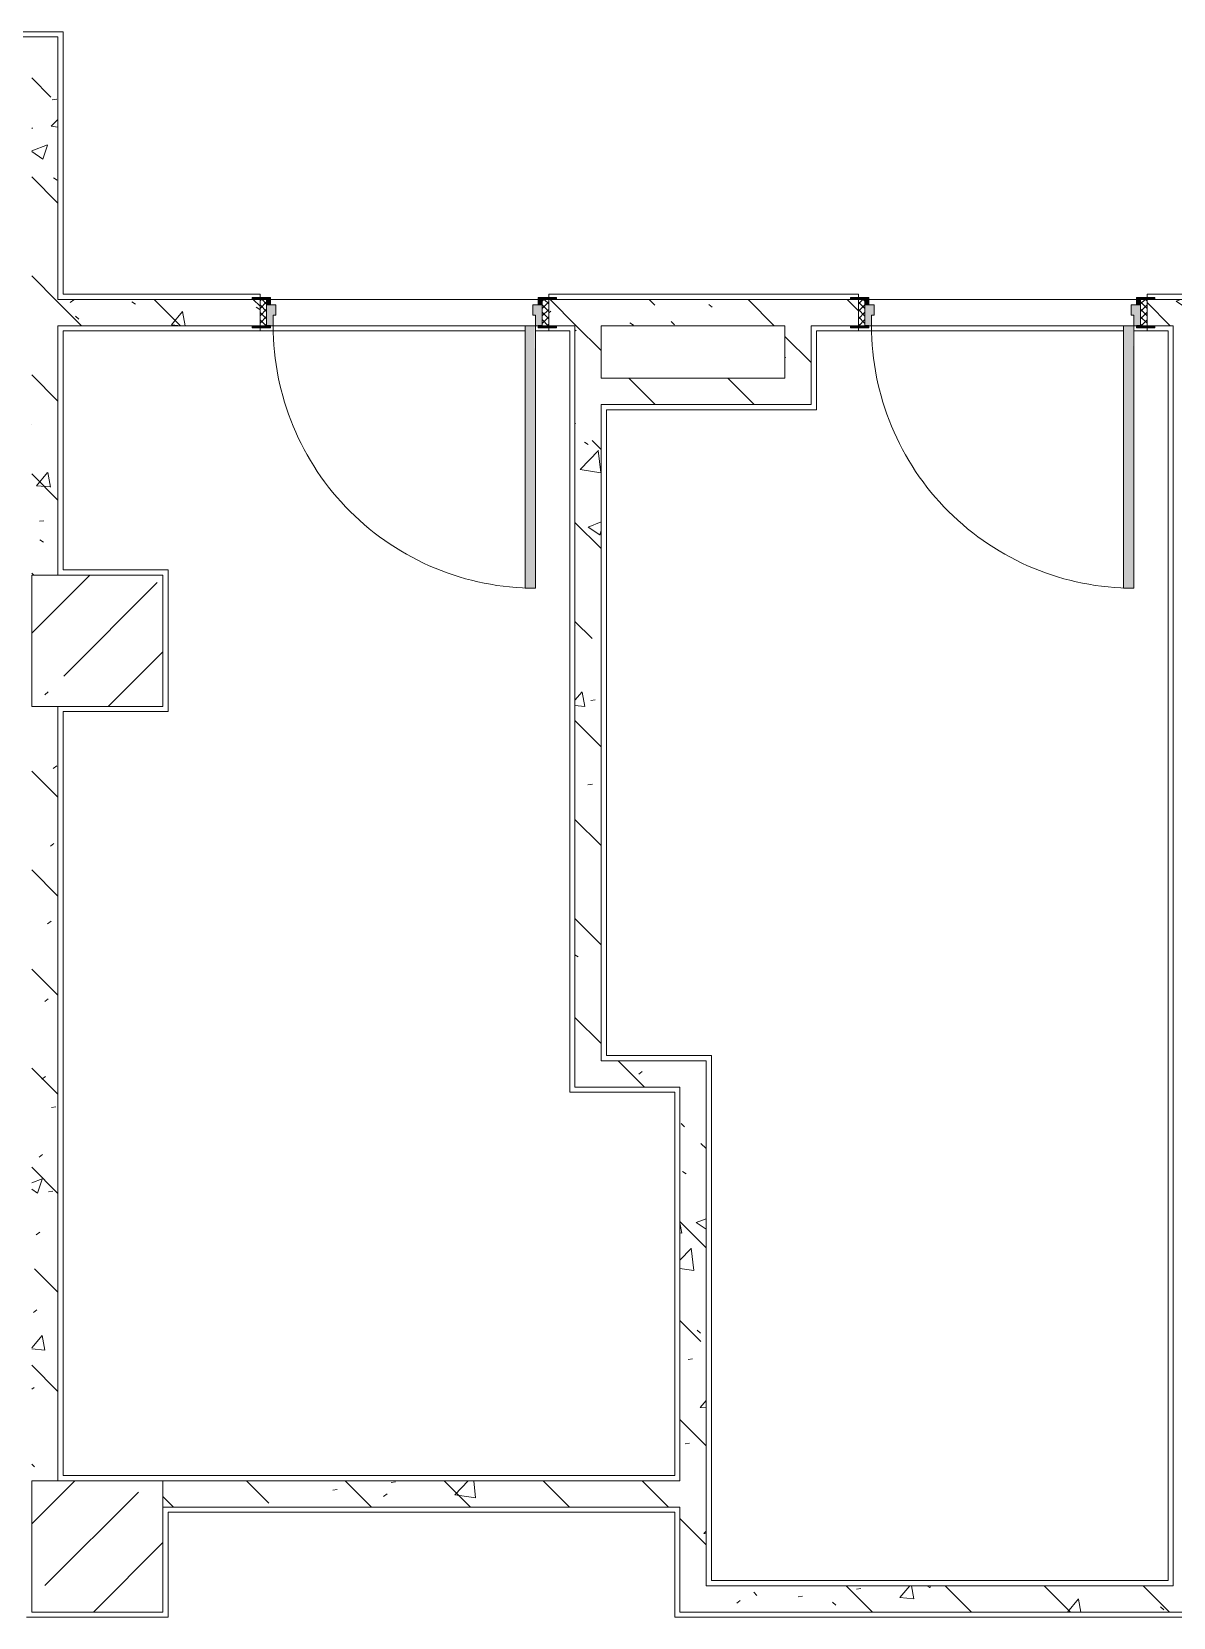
# Model space of a CAD drawing. Header units: millimetres. Extents: x 81494 to 296443, y -8553 to 29000.
# Drawn here: x 248013 to 252363, y 15130 to 21170 of the extents above; entities that cross this region are included whole.
import ezdxf

# ---------------------------------------------------------------- set-up
doc = ezdxf.new("R2010")
doc.units = ezdxf.units.MM
for name, color, linetype, lineweight, true_color in [('A-DOOR-5', 7, 'Continuous', 5, 0xe2e2e2), ('A-DOOR-6', 7, 'Continuous', 5, 0xaaaaaa), ('A-DOOR-FRAM-4', 7, 'Continuous', 5, 0xe2e2e2), ('A-DOOR-FRAM-5', 7, 'Continuous', 5, 0xaaaaaa), ('A-FLOR-2', 7, 'Continuous', 5, 0xaaaaaa), ('I-WALL-5', 7, 'Continuous', 5, 0x787878)]:
    doc.layers.add(name, color=color, linetype=linetype, lineweight=lineweight, true_color=true_color)
doc.layers.add('I-WALL-3', color=7, linetype='Continuous', lineweight=5)
doc.layers.add('S-COLS-1', color=7, linetype='Continuous', lineweight=5)
pattern_1 = [(135, (169433.17, 0), (-377.1708, -377.1708), [533.4, -88.9, 17.78, -88.9]), (135, (169433.17, 376.94), (-377.1708, -377.1708), []), (50, (169433.17, 0), (637.6445, -55.7866), [66.675, -733.425]), (355, (169433.2, 0), (-123.3494, 668.699), [53.34, -586.74]), (100.451, (169486.3, -4.65), (514.299, 612.908), [56.665, -623.315]), (46.184, (169433.2, 177.8), (948.7764, -147.15), [100.012, -1100.137]), (96.636, (169512.2, 165.5), (830.909, 865.997), [84.998, -934.973]), (351.184, (169433.2, 177.8), (830.918, 865.988), [80.01, -880.11]), (21, (169522.07, 133.35), (530.6506, -357.9283), [66.675, -733.425]), (326, (169522.1, 133.35), (216.308, 644.6585), [53.34, -586.74]), (71.451, (169566.3, 103.5), (746.9596, 286.7243), [56.665, -623.315]), (37.5, (169433.17, 0), (10.81053, 295.9426), [16.764, -562.864, 16.764, -578.866, -588.962]), (37.5, (169433.17, 0), (10.81053, 295.9426), [-1175.258, 16.764, -572.198]), (7.5, (169433.17, 0), (233.8692, 350.6318), [16.764, -322.834, 16.764, -549.529, -224.472]), (7.5, (169433.17, 0), (233.8692, 350.6318), [-905.891, 16.764, -207.708]), (327.5, (169234.92, 0), (474.5678, -20.0513), [16.764, -205.486, 16.764, -676.656, -920.115]), (327.5, (169234.92, 0), (474.5678, -20.0513), [-915.67, 16.764, -903.351]), (317.5, (169146.02, 0), (518.4522, 88.9934), [16.764, -272.161, 16.764, -443.738, -653.415]), (317.5, (169146.02, 0), (518.4522, 88.9934), [-749.427, 16.764, -636.651])]

# ---------------------------------------------------------------- blocks, each defined once
blk = doc.blocks.new('110_Дверь_СКБ_1Ст_Внутренняя1 - Д-11п 1100x2100h_кладовые _все__ коридор _между помещениями блока столовой__ моечные _все_ 2-V216-1_3_4_птичка')
at = {"layer": 'A-DOOR-5'}
h = blk.add_hatch(color=256, dxfattribs=at)
h.paths.add_polyline_path([(522.5, 50), (512.5, 50), (512.5, 10), (502.5, 10), (502.5, -30), (537.5, -30), (537.5, 50)])
h.paths.add_polyline_path([(-512.5, 50), (-512.5, -30), (-477.5, -30), (-477.5, 10), (-487.5, 10), (-487.5, 50)])
at = {"layer": 'A-DOOR-6'}
h = blk.add_hatch(dxfattribs=at)
h.set_pattern_fill('FP_20', color=256, style=0, pattern_type=2)
h.set_pattern_definition([(135, (1751.41, 114.685), (-14.14214, -14.14214), []), (225, (1751.41, 114.685), (14.14214, -14.14214), [])])
h.paths.add_polyline_path([(562.5, 50), (537.5, 50), (537.5, -50), (562.5, -50)])
at = {"layer": 'A-DOOR-FRAM-4'}
for points in [[(-487.5, 1050), (-484.3, 50), (-447.5, 50), (-447.5, 1050), (-484.3, 1050)], [(-512.5, 58), (-567.5, 58), (-567.5, 50), (-497.5, 50), (-497.5, 58)], [(542.5, 58), (522.5, 58), (522.5, 50), (592.5, 50), (592.5, 58), (562.5, 58)], [(-537.5, -50), (-567.5, -50), (-567.5, -58), (-497.5, -58), (-497.5, -50), (-528.8, -50)], [(-512.5, -30), (-512.5, -50), (-497.5, -50), (-497.5, -30)], [(537.5, -30), (522.5, -30), (522.5, -50), (537.5, -50)], [(537.5, -50), (522.5, -50), (522.5, -58), (592.5, -58), (592.5, -50), (562.5, -50)]]:
    blk.add_hatch(color=256, dxfattribs=at).paths.add_polyline_path(points)
at = {"layer": 'A-DOOR-FRAM-5'}
h = blk.add_hatch(dxfattribs=at)
h.set_pattern_fill('FP_21', color=256, style=0, pattern_type=2)
h.set_pattern_definition([(45, (-371.384, 114.685), (-14.1421, 14.1421), []), (135, (-371.384, 114.685), (-14.1421, -14.1421), [])])
h.paths.add_polyline_path([(-537.5, 50), (-537.5, -50), (-512.5, -50), (-512.5, 50)])
at = {"layer": 'A-DOOR-6'}
for p, q in [((-487.5, 1050), (-487.5, 50)), ((-447.5, 1050), (-487.5, 1050)), ((-447.5, 50), (-447.5, 1050)), ((-487.5, 50), (-447.5, 50))]:
    blk.add_line(p, q, dxfattribs=at)
blk.add_arc((-487.5, 50), 1000, 360, 90, dxfattribs=at)
at = {"layer": 'A-DOOR-FRAM-5'}
for p, q in [((-497.5, 58), (-567.5, 58)), ((-567.5, 58), (-567.5, 50)), ((-567.5, 50), (-497.5, 50)), ((-512.5, 50), (-537.5, 50)), ((-537.5, 50), (-537.5, -50)), ((-487.5, 50), (-512.5, 50)), ((-512.5, 50), (-512.5, -30)), ((-512.5, -50), (-512.5, 50)), ((-497.5, 50), (-512.5, 50)), ((-512.5, 50), (-512.5, 49)), ((-512.5, 49), (-497.5, 49)), ((-497.5, 50), (-497.5, 58)), ((-497.5, 49), (-497.5, 50)), ((-487.5, 10), (-487.5, 50)), ((-477.5, 10), (-487.5, 10)), ((-477.5, -30), (-477.5, 10)), ((512.5, 10), (502.5, 10)), ((502.5, 10), (502.5, -30)), ((512.5, 50), (512.5, 10)), ((537.5, 50), (512.5, 50)), ((592.5, 58), (522.5, 58)), ((522.5, 58), (522.5, 50)), ((537.5, 50), (522.5, 50)), ((522.5, 50), (522.5, 49)), ((522.5, 50), (592.5, 50)), ((522.5, 49), (537.5, 49)), ((537.5, -30), (537.5, 50)), ((562.5, 50), (537.5, 50)), ((537.5, 50), (537.5, -50)), ((537.5, 49), (537.5, 50)), ((562.5, -50), (562.5, 50)), ((592.5, 50), (592.5, 58)), ((-497.5, -50), (-567.5, -50)), ((-567.5, -50), (-567.5, -58)), ((-567.5, -58), (-497.5, -58)), ((-537.5, -50), (-512.5, -50)), ((-512.5, -30), (-477.5, -30)), ((-497.5, -30), (-512.5, -30)), ((-512.5, -30), (-512.5, -50)), ((-512.5, -50), (-497.5, -50)), ((-497.5, -50), (-497.5, -30)), ((-497.5, -58), (-497.5, -50)), ((502.5, -30), (537.5, -30)), ((537.5, -30), (522.5, -30)), ((522.5, -30), (522.5, -50)), ((522.5, -50), (537.5, -50)), ((592.5, -50), (522.5, -50)), ((522.5, -50), (522.5, -58)), ((522.5, -58), (592.5, -58)), ((537.5, -50), (537.5, -30)), ((537.5, -50), (562.5, -50)), ((592.5, -58), (592.5, -50))]:
    blk.add_line(p, q, dxfattribs=at)
blk = doc.blocks.new('BSC_Колонна _Прямоугольная - 500х500-V254-1_3_4_птичка')
at = {"layer": 'S-COLS-1'}
h = blk.add_hatch(dxfattribs=at)
h.set_pattern_fill('FP_166', color=256, style=0, pattern_type=2)
h.set_pattern_definition([(45, (-78830, -15400), (-285.1231, 285.1231), []), (45, (-78544.88, -15400), (-285.1231, 285.1231), [504.031, -100.806, 16.764, -84.042])])
h.paths.add_polyline_path([(234.7, -250), (250, -250), (250, 250), (-250, 250), (-250, -250), (-130.2, -250)])
for p, q in [((250, 250), (-250, 250)), ((-250, 250), (-250, -250)), ((250, -250), (250, 250)), ((-250, -250), (250, -250))]:
    blk.add_line(p, q, dxfattribs=at)
blk = doc.blocks.new('BSC_Колонна _Прямоугольная - 500х500-V271-1_3_4_птичка')
at = {"layer": 'S-COLS-1'}
h = blk.add_hatch(dxfattribs=at)
h.set_pattern_fill('FP_176', color=256, style=0, pattern_type=2)
h.set_pattern_definition([(45, (-78830, -18850), (-285.1231, 285.1231), []), (45, (-78544.88, -18850), (-285.1231, 285.1231), [504.031, -100.806, 16.764, -84.042])])
h.paths.add_polyline_path([(-185.6, -250), (250, -250), (250, 250), (-250, 250), (-250, -250)])
for p, q in [((250, 250), (-250, 250)), ((-250, 250), (-250, -250)), ((250, -250), (250, 250)), ((-250, -250), (250, -250))]:
    blk.add_line(p, q, dxfattribs=at)

msp = doc.modelspace()

# ---------------------------------------------------------------- hatches: boundary and pattern name
at = {"layer": 'I-WALL-5'}
h = msp.add_hatch(dxfattribs=at)
h.set_pattern_fill('FP_125', color=256, style=0, pattern_type=2)
h.set_pattern_definition(pattern_1)
h.paths.add_polyline_path([(248013, 15150), (248013.2, 15150.8), (248013.2, 15650), (248113, 15650), (248113, 18600), (248013.2, 18600), (248013.2, 19100), (248113, 19100), (248113, 21150), (248013, 21150), (248013, 15325.4)])
h = msp.add_hatch(dxfattribs=at)
h.set_pattern_fill('FP_125', color=256, style=0, pattern_type=2)
h.set_pattern_definition(pattern_1)
h.paths.add_polyline_path([(248853.2, 20050), (248883.2, 20050), (248883.2, 20150), (248113, 20150), (248113, 20050), (248533.2, 20050)])
h.paths.add_polyline_path([(250469.4, 20050), (250883.2, 20050), (250883.2, 20150), (249983.2, 20150), (249983.2, 20050), (250353.9, 20050)])
h = msp.add_hatch(dxfattribs=at)
h.set_pattern_fill('FP_125', color=256, style=0, pattern_type=2)
h.set_pattern_definition(pattern_1)
h.paths.add_polyline_path([(250983.2, 19750), (250983.2, 20150), (250883.2, 20150), (250883.2, 19750)])
h = msp.add_hatch(dxfattribs=at)
h.set_pattern_fill('FP_125', color=256, style=0, pattern_type=2)
h.set_pattern_definition(pattern_1)
h.paths.add_polyline_path([(251116.5, 20050), (251163.2, 20050), (251163.2, 20150), (250983.2, 20150), (250983.2, 20050), (251003.2, 20050)])
h.paths.add_polyline_path([(252293.2, 20050), (252863.2, 20050), (252862.5, 20150), (252263.2, 20150), (252263.2, 20050)])
h.paths.add_polyline_path([(253893.2, 20050), (253913.2, 20050), (253913.2, 20150), (253813.2, 20150), (253813.2, 20050), (253843.2, 20050)])
h = msp.add_hatch(dxfattribs=at)
h.set_pattern_fill('FP_125', color=256, style=0, pattern_type=2)
h.set_pattern_definition(pattern_1)
h.paths.add_polyline_path([(250083.2, 17250), (250183.2, 17250), (250183.2, 20050), (250083.2, 20050), (250083.2, 17265.8)])
h = msp.add_hatch(dxfattribs=at)
h.set_pattern_fill('FP_125', color=256, style=0, pattern_type=2)
h.set_pattern_definition(pattern_1)
h.paths.add_polyline_path([(250387.4, 19750), (250883.2, 19750), (250883.2, 19850), (250183.2, 19850), (250183.2, 19750), (250353.9, 19750)])
h = msp.add_hatch(dxfattribs=at)
h.set_pattern_fill('FP_125', color=256, style=0, pattern_type=2)
h.set_pattern_definition(pattern_1)
h.paths.add_polyline_path([(250483.2, 17150), (250583.2, 17150), (250583.2, 17250), (250083.2, 17250), (250083.2, 17150), (250463.2, 17150)])
h = msp.add_hatch(dxfattribs=at)
h.set_pattern_fill('FP_125', color=256, style=0, pattern_type=2)
h.set_pattern_definition(pattern_1)
h.paths.add_polyline_path([(250583.2, 15250), (250583.2, 17150), (250483.2, 17150), (250483.2, 15250)])
h = msp.add_hatch(dxfattribs=at)
h.set_pattern_fill('FP_125', color=256, style=0, pattern_type=2)
h.set_pattern_definition(pattern_1)
h.paths.add_polyline_path([(248513.2, 15550), (250483.2, 15550), (250483.2, 15650), (248513.2, 15650)])
h = msp.add_hatch(dxfattribs=at)
h.set_pattern_fill('FP_125', color=256, style=0, pattern_type=2)
h.set_pattern_definition(pattern_1)
h.paths.add_polyline_path([(252343.2, 15150), (253631.6, 15150), (253631.6, 15250), (250483.2, 15250), (250483.2, 15150), (252210, 15150)])

# ---------------------------------------------------------------- linework, layer by layer
at = {"layer": 'A-FLOR-2'}
for p, q in [((247813, 21170), (248133, 21170)), ((248133, 21170), (248133, 20170)), ((248133, 20170), (248883.2, 20170)), ((248883.2, 20170), (248883.2, 20158)), ((249983.2, 20158), (249983.2, 20170)), ((249983.2, 20170), (251163.2, 20170)), ((251163.2, 20170), (251163.2, 20158)), ((252263.2, 20158), (252263.2, 20170)), ((252263.2, 20170), (252728.7, 20170)), ((248133, 20030), (248133, 19120)), ((249893.2, 20030), (248133, 20030)), ((248883.2, 20042), (248883.2, 20030)), ((250063.2, 20030), (249933.2, 20030)), ((249983.2, 20030), (249983.2, 20042)), ((250063.2, 17130), (250063.2, 20030)), ((252173.2, 20030), (251003.2, 20030)), ((251003.2, 20030), (251003.2, 19730)), ((251163.2, 20042), (251163.2, 20030)), ((252343.2, 20030), (252213.2, 20030)), ((252263.2, 20030), (252263.2, 20042)), ((252343.2, 15270), (252343.2, 20030)), ((251003.2, 19730), (250203.2, 19730)), ((250203.2, 19730), (250203.2, 17270)), ((248133, 19120), (248533.2, 19120)), ((248533.2, 19120), (248533.2, 18580)), ((248533.2, 18580), (248133, 18580)), ((248133, 18580), (248133, 15670)), ((250203.2, 17270), (250603.2, 17270)), ((250603.2, 17270), (250603.2, 15270)), ((250463.2, 17130), (250063.2, 17130)), ((250463.2, 15670), (250463.2, 17130)), ((248133, 15670), (250463.2, 15670)), ((250463.2, 15530), (248533.2, 15530)), ((248533.2, 15530), (248533.2, 15130)), ((250463.2, 15130), (250463.2, 15530)), ((250603.2, 15270), (252343.2, 15270)), ((248533.2, 15130), (247993.2, 15130)), ((254143.7, 15130), (250463.2, 15130))]:
    msp.add_line(p, q, dxfattribs=at)
at = {"layer": 'I-WALL-3'}
for p, q in [((248113, 21150), (247843, 21150)), ((248113, 20150), (248113, 21150)), ((248853.2, 20150), (248113, 20150)), ((248923.2, 20150), (249943.2, 20150)), ((251133.2, 20150), (250013.2, 20150)), ((251203.2, 20150), (252223.2, 20150)), ((252833.2, 20150), (252293.2, 20150)), ((248113, 19100), (248113, 20050)), ((248113, 20050), (248853.2, 20050)), ((249893.2, 20050), (248933.2, 20050)), ((250013.2, 20050), (250083.2, 20050)), ((250083.2, 20050), (250083.2, 17150)), ((250183.2, 19850), (250183.2, 20050)), ((250183.2, 20050), (250883.2, 20050)), ((250883.2, 20050), (250883.2, 19850)), ((250983.2, 20050), (251133.2, 20050)), ((250983.2, 19750), (250983.2, 20050)), ((252173.2, 20050), (251213.2, 20050)), ((252293.2, 20050), (252363.2, 20050)), ((252363.2, 20050), (252363.2, 15250)), ((250883.2, 19850), (250183.2, 19850)), ((250183.2, 17250), (250183.2, 19750)), ((250183.2, 19750), (250983.2, 19750)), ((248113, 15650), (248113, 18600)), ((250583.2, 17250), (250183.2, 17250)), ((250583.2, 15250), (250583.2, 17250)), ((250083.2, 17150), (250483.2, 17150)), ((250483.2, 17150), (250483.2, 15650)), ((250483.2, 15650), (248513.2, 15650)), ((248513.2, 15550), (250483.2, 15550)), ((250483.2, 15550), (250483.2, 15150)), ((252363.2, 15250), (250583.2, 15250)), ((250483.2, 15150), (253631.6, 15150))]:
    msp.add_line(p, q, dxfattribs=at)

# ---------------------------------------------------------------- block references
at = {"layer": 'A-DOOR-6', "rotation": 180}
for p in [(249445.7, 20100), (251725.7, 20100)]:
    msp.add_blockref('110_Дверь_СКБ_1Ст_Внутренняя1 - Д-11п 1100x2100h_кладовые _все__ коридор _между помещениями блока столовой__ моечные _все_ 2-V216-1_3_4_птичка', p, dxfattribs=at)
at = {"layer": 'S-COLS-1'}
for name, p in [('BSC_Колонна _Прямоугольная - 500х500-V271-1_3_4_птичка', (248263.2, 18850)), ('BSC_Колонна _Прямоугольная - 500х500-V254-1_3_4_птичка', (248263.2, 15400))]:
    msp.add_blockref(name, p, dxfattribs=at)

doc.saveas('drawing.dxf')
